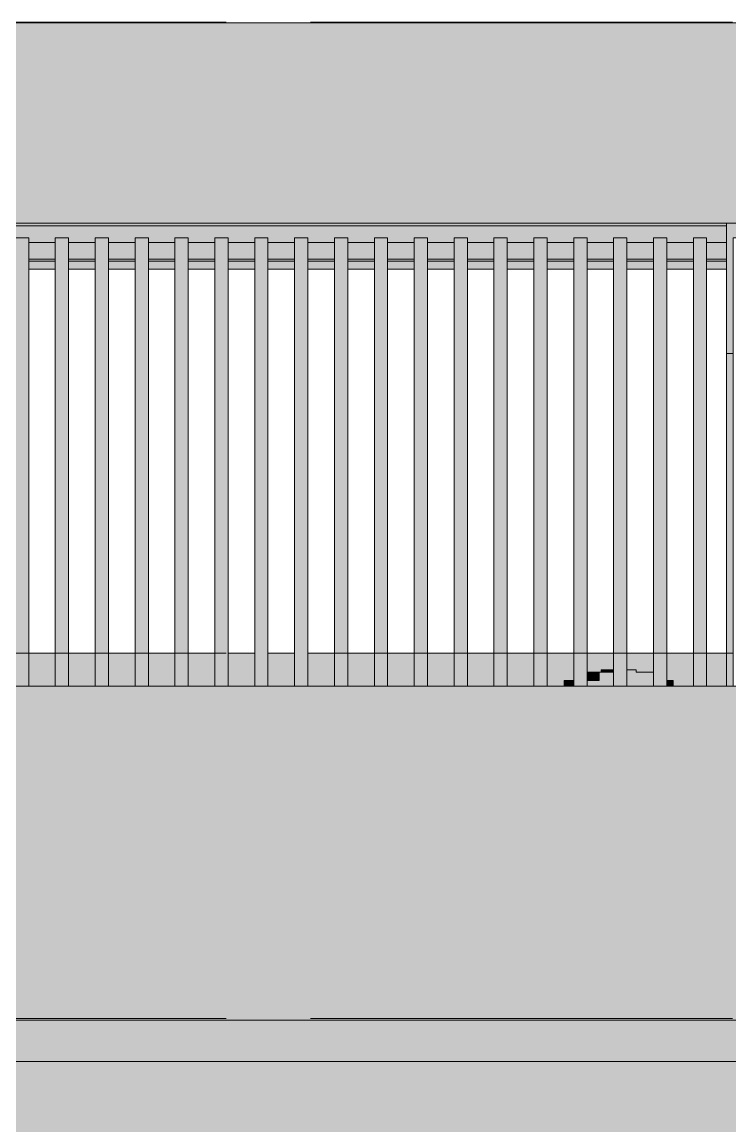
# Model space of a CAD drawing. Header units: metres. Extents: x -3.9 to 79.9, y -56.9 to 20.9.
# Drawn here: x 1.78 to 3.91, y -49.724 to -46.4 of the extents above; entities that cross this region are included whole.
import ezdxf

# ---------------------------------------------------------------- set-up
doc = ezdxf.new("R2010")
doc.units = ezdxf.units.M
doc.linetypes.add('DASHED', pattern=[1.524, 1.27, -0.254])
doc.layers.add('A-PROYECCION', color=9, linetype='DASHED', lineweight=15)
doc.layers.add('A-VISTA', color=8, linetype='CONTINUOUS', lineweight=20)

msp = doc.modelspace()

# ---------------------------------------------------------------- hatches: boundary and pattern name
at = {"layer": 'A-VISTA', "true_color": 0x6b7178}
h = msp.add_hatch(color=7, dxfattribs=at)
h.dxf.hatch_style = 1
h.paths.add_polyline_path([(0, -47.005), (0, -46.4025), (8, -46.4025), (8, -47.005)])
at = {"layer": 'A-VISTA', "true_color": 0x5b636b}
h = msp.add_hatch(color=7, dxfattribs=at)
h.dxf.hatch_style = 1
h.paths.add_polyline_path([(0.25, -47.0138), (0.25, -47.005), (3.9, -47.005), (3.9, -47.0138)])
h = msp.add_hatch(color=7, dxfattribs=at)
h.dxf.hatch_style = 1
h.paths.add_polyline_path([(0.25, -47.0637), (0.25, -47.0138), (3.9, -47.0138), (3.9, -47.0637), (3.84, -47.0637), (3.84, -47.05), (3.8, -47.05), (3.8, -47.0637), (3.72, -47.0637), (3.72, -47.05), (3.68, -47.05), (3.68, -47.0637), (3.6, -47.0637), (3.6, -47.05), (3.56, -47.05), (3.56, -47.0637), (3.48, -47.0637), (3.48, -47.05), (3.44, -47.05), (3.44, -47.0637), (3.36, -47.0637), (3.36, -47.05), (3.32, -47.05), (3.32, -47.0637), (3.24, -47.0637), (3.24, -47.05), (3.2, -47.05), (3.2, -47.0637), (3.12, -47.0637), (3.12, -47.05), (3.08, -47.05), (3.08, -47.0637), (3, -47.0637), (3, -47.05), (2.96, -47.05), (2.96, -47.0637), (2.88, -47.0637), (2.88, -47.05), (2.84, -47.05), (2.84, -47.0637), (2.76, -47.0637), (2.76, -47.05), (2.72, -47.05), (2.72, -47.0637), (2.64, -47.0637), (2.64, -47.05), (2.6, -47.05), (2.6, -47.0637), (2.52, -47.0637), (2.52, -47.05), (2.48, -47.05), (2.48, -47.0637), (2.4, -47.0637), (2.4, -47.05), (2.36, -47.05), (2.36, -47.0637), (2.28, -47.0637), (2.28, -47.05), (2.24, -47.05), (2.24, -47.0637), (2.16, -47.0637), (2.16, -47.05), (2.12, -47.05), (2.12, -47.0637), (2.04, -47.0637), (2.04, -47.05), (2, -47.05), (2, -47.0637), (1.92, -47.0637), (1.92, -47.05), (1.88, -47.05), (1.88, -47.0637), (1.8, -47.0637), (1.8, -47.05), (1.76, -47.05), (1.76, -47.0637), (1.68, -47.0637), (1.68, -47.05), (1.64, -47.05), (1.64, -47.0637), (1.56, -47.0637), (1.56, -47.05), (1.52, -47.05), (1.52, -47.0637), (1.44, -47.0637), (1.44, -47.05), (1.4, -47.05), (1.4, -47.0637), (1.32, -47.0637), (1.32, -47.05), (1.28, -47.05), (1.28, -47.0637), (1.2, -47.0637), (1.2, -47.05), (1.16, -47.05), (1.16, -47.0637), (1.08, -47.0637), (1.08, -47.05), (1.04, -47.05), (1.04, -47.0637), (0.96, -47.0637), (0.96, -47.05), (0.92, -47.05), (0.92, -47.0637), (0.84, -47.0637), (0.84, -47.05), (0.8, -47.05), (0.8, -47.0637), (0.72, -47.0637), (0.72, -47.05), (0.68, -47.05), (0.68, -47.0637), (0.6, -47.0637), (0.6, -47.05), (0.56, -47.05), (0.56, -47.0637), (0.48, -47.0637), (0.48, -47.05), (0.44, -47.05), (0.44, -47.0637), (0.36, -47.0637), (0.36, -47.05), (0.32, -47.05), (0.32, -47.0637)])
h = msp.add_hatch(color=7, dxfattribs=at)
h.dxf.hatch_style = 1
h.paths.add_polyline_path([(4, -47.3975), (3.96, -47.3975), (3.96, -47.05), (3.92, -47.05), (3.92, -47.3975), (3.9, -47.3975), (3.9, -47.005), (4, -47.005)])
at = {"layer": 'A-VISTA', "true_color": 0xd6a36c}
h = msp.add_hatch(color=7, dxfattribs=at)
h.dxf.hatch_style = 1
h.paths.add_polyline_path([(1.76, -47.05), (1.8, -47.05), (1.8, -48.4), (1.76, -48.4)])
h = msp.add_hatch(color=7, dxfattribs=at)
h.dxf.hatch_style = 1
h.paths.add_polyline_path([(1.88, -47.05), (1.92, -47.05), (1.92, -48.4), (1.88, -48.4)])
h = msp.add_hatch(color=7, dxfattribs=at)
h.dxf.hatch_style = 1
h.paths.add_polyline_path([(2, -47.05), (2.04, -47.05), (2.04, -48.4), (2, -48.4)])
h = msp.add_hatch(color=7, dxfattribs=at)
h.dxf.hatch_style = 1
h.paths.add_polyline_path([(2.12, -47.05), (2.16, -47.05), (2.16, -48.4), (2.12, -48.4)])
h = msp.add_hatch(color=7, dxfattribs=at)
h.dxf.hatch_style = 1
h.paths.add_polyline_path([(2.24, -47.05), (2.28, -47.05), (2.28, -48.4), (2.24, -48.4)])
h = msp.add_hatch(color=7, dxfattribs=at)
h.dxf.hatch_style = 1
h.paths.add_polyline_path([(2.36, -47.05), (2.4, -47.05), (2.4, -48.4), (2.36, -48.4)])
h = msp.add_hatch(color=7, dxfattribs=at)
h.dxf.hatch_style = 1
h.paths.add_polyline_path([(2.48, -47.05), (2.52, -47.05), (2.52, -48.4), (2.48, -48.4)])
h = msp.add_hatch(color=7, dxfattribs=at)
h.dxf.hatch_style = 1
h.paths.add_polyline_path([(2.6, -47.05), (2.64, -47.05), (2.64, -48.4), (2.6, -48.4)])
h = msp.add_hatch(color=7, dxfattribs=at)
h.dxf.hatch_style = 1
h.paths.add_polyline_path([(2.72, -47.05), (2.76, -47.05), (2.76, -48.4), (2.72, -48.4)])
h = msp.add_hatch(color=7, dxfattribs=at)
h.dxf.hatch_style = 1
h.paths.add_polyline_path([(2.84, -47.05), (2.88, -47.05), (2.88, -48.4), (2.84, -48.4)])
h = msp.add_hatch(color=7, dxfattribs=at)
h.dxf.hatch_style = 1
h.paths.add_polyline_path([(2.96, -47.05), (3, -47.05), (3, -48.4), (2.96, -48.4)])
h = msp.add_hatch(color=7, dxfattribs=at)
h.dxf.hatch_style = 1
h.paths.add_polyline_path([(3.08, -47.05), (3.12, -47.05), (3.12, -48.4), (3.08, -48.4)])
h = msp.add_hatch(color=7, dxfattribs=at)
h.dxf.hatch_style = 1
h.paths.add_polyline_path([(3.2, -47.05), (3.24, -47.05), (3.24, -48.4), (3.2, -48.4)])
h = msp.add_hatch(color=7, dxfattribs=at)
h.dxf.hatch_style = 1
h.paths.add_polyline_path([(3.32, -47.05), (3.36, -47.05), (3.36, -48.4), (3.32, -48.4)])
h = msp.add_hatch(color=7, dxfattribs=at)
h.dxf.hatch_style = 1
h.paths.add_polyline_path([(3.44, -47.05), (3.48, -47.05), (3.48, -48.4), (3.44, -48.4)])
h = msp.add_hatch(color=7, dxfattribs=at)
h.dxf.hatch_style = 1
h.paths.add_polyline_path([(3.56, -47.05), (3.6, -47.05), (3.6, -48.4), (3.56, -48.4)])
h = msp.add_hatch(color=7, dxfattribs=at)
h.dxf.hatch_style = 1
h.paths.add_polyline_path([(3.68, -47.05), (3.72, -47.05), (3.72, -48.4), (3.68, -48.4)])
h = msp.add_hatch(color=7, dxfattribs=at)
h.dxf.hatch_style = 1
h.paths.add_polyline_path([(3.8, -47.05), (3.84, -47.05), (3.84, -48.4), (3.8, -48.4)])
at = {"layer": 'A-VISTA', "true_color": 0x5b636b}
h = msp.add_hatch(color=7, dxfattribs=at)
h.dxf.hatch_style = 1
h.paths.add_polyline_path([(1.8, -47.1138), (1.8, -47.0637), (1.88, -47.0637), (1.88, -47.1138)])
h = msp.add_hatch(color=7, dxfattribs=at)
h.dxf.hatch_style = 1
h.paths.add_polyline_path([(1.92, -47.1138), (1.92, -47.0637), (2, -47.0637), (2, -47.1138)])
h = msp.add_hatch(color=7, dxfattribs=at)
h.dxf.hatch_style = 1
h.paths.add_polyline_path([(2.04, -47.1138), (2.04, -47.0637), (2.12, -47.0637), (2.12, -47.1138)])
h = msp.add_hatch(color=7, dxfattribs=at)
h.dxf.hatch_style = 1
h.paths.add_polyline_path([(2.16, -47.1138), (2.16, -47.0637), (2.24, -47.0637), (2.24, -47.1138)])
h = msp.add_hatch(color=7, dxfattribs=at)
h.dxf.hatch_style = 1
h.paths.add_polyline_path([(2.28, -47.1138), (2.28, -47.0637), (2.36, -47.0637), (2.36, -47.1138)])
h = msp.add_hatch(color=7, dxfattribs=at)
h.dxf.hatch_style = 1
h.paths.add_polyline_path([(2.4, -47.1138), (2.4, -47.0637), (2.48, -47.0637), (2.48, -47.1138)])
h = msp.add_hatch(color=7, dxfattribs=at)
h.dxf.hatch_style = 1
h.paths.add_polyline_path([(2.52, -47.1138), (2.52, -47.0637), (2.6, -47.0637), (2.6, -47.1138)])
h = msp.add_hatch(color=7, dxfattribs=at)
h.dxf.hatch_style = 1
h.paths.add_polyline_path([(2.64, -47.1138), (2.64, -47.0637), (2.72, -47.0637), (2.72, -47.1138)])
h = msp.add_hatch(color=7, dxfattribs=at)
h.dxf.hatch_style = 1
h.paths.add_polyline_path([(2.76, -47.1138), (2.76, -47.0637), (2.84, -47.0637), (2.84, -47.1138)])
h = msp.add_hatch(color=7, dxfattribs=at)
h.dxf.hatch_style = 1
h.paths.add_polyline_path([(2.88, -47.1138), (2.88, -47.0637), (2.96, -47.0637), (2.96, -47.1138)])
h = msp.add_hatch(color=7, dxfattribs=at)
h.dxf.hatch_style = 1
h.paths.add_polyline_path([(3, -47.1138), (3, -47.0637), (3.08, -47.0637), (3.08, -47.1138)])
h = msp.add_hatch(color=7, dxfattribs=at)
h.dxf.hatch_style = 1
h.paths.add_polyline_path([(3.12, -47.1138), (3.12, -47.0637), (3.2, -47.0637), (3.2, -47.1138)])
h = msp.add_hatch(color=7, dxfattribs=at)
h.dxf.hatch_style = 1
h.paths.add_polyline_path([(3.24, -47.1138), (3.24, -47.0637), (3.32, -47.0637), (3.32, -47.1138)])
h = msp.add_hatch(color=7, dxfattribs=at)
h.dxf.hatch_style = 1
h.paths.add_polyline_path([(3.36, -47.1138), (3.36, -47.0637), (3.44, -47.0637), (3.44, -47.1138)])
h = msp.add_hatch(color=7, dxfattribs=at)
h.dxf.hatch_style = 1
h.paths.add_polyline_path([(3.48, -47.1138), (3.48, -47.0637), (3.56, -47.0637), (3.56, -47.1138)])
h = msp.add_hatch(color=7, dxfattribs=at)
h.dxf.hatch_style = 1
h.paths.add_polyline_path([(3.6, -47.1138), (3.6, -47.0637), (3.68, -47.0637), (3.68, -47.1138)])
h = msp.add_hatch(color=7, dxfattribs=at)
h.dxf.hatch_style = 1
h.paths.add_polyline_path([(3.72, -47.1138), (3.72, -47.0637), (3.8, -47.0637), (3.8, -47.1138)])
h = msp.add_hatch(color=7, dxfattribs=at)
h.dxf.hatch_style = 1
h.paths.add_polyline_path([(3.84, -47.1138), (3.84, -47.0637), (3.9, -47.0637), (3.9, -47.1138)])
at = {"layer": 'A-VISTA', "true_color": 0xc3c8cc}
h = msp.add_hatch(color=7, dxfattribs=at)
h.dxf.hatch_style = 1
h.paths.add_polyline_path([(1.8, -47.12), (1.8, -47.1138), (1.88, -47.1138), (1.88, -47.12)])
at = {"layer": 'A-VISTA', "true_color": 0x5b636b}
h = msp.add_hatch(color=7, dxfattribs=at)
h.dxf.hatch_style = 1
h.paths.add_polyline_path([(1.8, -47.1437), (1.8, -47.12), (1.88, -47.12), (1.88, -47.1437)])
at = {"layer": 'A-VISTA', "true_color": 0xc3c8cc}
h = msp.add_hatch(color=7, dxfattribs=at)
h.dxf.hatch_style = 1
h.paths.add_polyline_path([(1.92, -47.12), (1.92, -47.1138), (2, -47.1138), (2, -47.12)])
at = {"layer": 'A-VISTA', "true_color": 0x5b636b}
h = msp.add_hatch(color=7, dxfattribs=at)
h.dxf.hatch_style = 1
h.paths.add_polyline_path([(1.92, -47.1437), (1.92, -47.12), (2, -47.12), (2, -47.1437)])
at = {"layer": 'A-VISTA', "true_color": 0xc3c8cc}
h = msp.add_hatch(color=7, dxfattribs=at)
h.dxf.hatch_style = 1
h.paths.add_polyline_path([(2.04, -47.12), (2.04, -47.1138), (2.12, -47.1138), (2.12, -47.12)])
at = {"layer": 'A-VISTA', "true_color": 0x5b636b}
h = msp.add_hatch(color=7, dxfattribs=at)
h.dxf.hatch_style = 1
h.paths.add_polyline_path([(2.04, -47.1437), (2.04, -47.12), (2.12, -47.12), (2.12, -47.1437)])
at = {"layer": 'A-VISTA', "true_color": 0xc3c8cc}
h = msp.add_hatch(color=7, dxfattribs=at)
h.dxf.hatch_style = 1
h.paths.add_polyline_path([(2.16, -47.12), (2.16, -47.1138), (2.24, -47.1138), (2.24, -47.12)])
at = {"layer": 'A-VISTA', "true_color": 0x5b636b}
h = msp.add_hatch(color=7, dxfattribs=at)
h.dxf.hatch_style = 1
h.paths.add_polyline_path([(2.16, -47.1437), (2.16, -47.12), (2.24, -47.12), (2.24, -47.1437)])
at = {"layer": 'A-VISTA', "true_color": 0xc3c8cc}
h = msp.add_hatch(color=7, dxfattribs=at)
h.dxf.hatch_style = 1
h.paths.add_polyline_path([(2.28, -47.12), (2.28, -47.1138), (2.36, -47.1138), (2.36, -47.12)])
at = {"layer": 'A-VISTA', "true_color": 0x5b636b}
h = msp.add_hatch(color=7, dxfattribs=at)
h.dxf.hatch_style = 1
h.paths.add_polyline_path([(2.28, -47.1437), (2.28, -47.12), (2.36, -47.12), (2.36, -47.1437)])
at = {"layer": 'A-VISTA', "true_color": 0xc3c8cc}
h = msp.add_hatch(color=7, dxfattribs=at)
h.dxf.hatch_style = 1
h.paths.add_polyline_path([(2.4, -47.12), (2.4, -47.1138), (2.48, -47.1138), (2.48, -47.12)])
at = {"layer": 'A-VISTA', "true_color": 0x5b636b}
h = msp.add_hatch(color=7, dxfattribs=at)
h.dxf.hatch_style = 1
h.paths.add_polyline_path([(2.4, -47.1437), (2.4, -47.12), (2.48, -47.12), (2.48, -47.1437)])
at = {"layer": 'A-VISTA', "true_color": 0xc3c8cc}
h = msp.add_hatch(color=7, dxfattribs=at)
h.dxf.hatch_style = 1
h.paths.add_polyline_path([(2.52, -47.12), (2.52, -47.1138), (2.6, -47.1138), (2.6, -47.12)])
at = {"layer": 'A-VISTA', "true_color": 0x5b636b}
h = msp.add_hatch(color=7, dxfattribs=at)
h.dxf.hatch_style = 1
h.paths.add_polyline_path([(2.52, -47.1437), (2.52, -47.12), (2.6, -47.12), (2.6, -47.1437)])
at = {"layer": 'A-VISTA', "true_color": 0xc3c8cc}
h = msp.add_hatch(color=7, dxfattribs=at)
h.dxf.hatch_style = 1
h.paths.add_polyline_path([(2.64, -47.12), (2.64, -47.1138), (2.72, -47.1138), (2.72, -47.12)])
at = {"layer": 'A-VISTA', "true_color": 0x5b636b}
h = msp.add_hatch(color=7, dxfattribs=at)
h.dxf.hatch_style = 1
h.paths.add_polyline_path([(2.64, -47.1437), (2.64, -47.12), (2.72, -47.12), (2.72, -47.1437)])
at = {"layer": 'A-VISTA', "true_color": 0xc3c8cc}
h = msp.add_hatch(color=7, dxfattribs=at)
h.dxf.hatch_style = 1
h.paths.add_polyline_path([(2.76, -47.12), (2.76, -47.1138), (2.84, -47.1138), (2.84, -47.12)])
at = {"layer": 'A-VISTA', "true_color": 0x5b636b}
h = msp.add_hatch(color=7, dxfattribs=at)
h.dxf.hatch_style = 1
h.paths.add_polyline_path([(2.76, -47.1437), (2.76, -47.12), (2.84, -47.12), (2.84, -47.1437)])
at = {"layer": 'A-VISTA', "true_color": 0xc3c8cc}
h = msp.add_hatch(color=7, dxfattribs=at)
h.dxf.hatch_style = 1
h.paths.add_polyline_path([(2.88, -47.12), (2.88, -47.1138), (2.96, -47.1138), (2.96, -47.12)])
at = {"layer": 'A-VISTA', "true_color": 0x5b636b}
h = msp.add_hatch(color=7, dxfattribs=at)
h.dxf.hatch_style = 1
h.paths.add_polyline_path([(2.88, -47.1437), (2.88, -47.12), (2.96, -47.12), (2.96, -47.1437)])
at = {"layer": 'A-VISTA', "true_color": 0xc3c8cc}
h = msp.add_hatch(color=7, dxfattribs=at)
h.dxf.hatch_style = 1
h.paths.add_polyline_path([(3, -47.12), (3, -47.1138), (3.08, -47.1138), (3.08, -47.12)])
at = {"layer": 'A-VISTA', "true_color": 0x5b636b}
h = msp.add_hatch(color=7, dxfattribs=at)
h.dxf.hatch_style = 1
h.paths.add_polyline_path([(3, -47.1437), (3, -47.12), (3.08, -47.12), (3.08, -47.1437)])
at = {"layer": 'A-VISTA', "true_color": 0xc3c8cc}
h = msp.add_hatch(color=7, dxfattribs=at)
h.dxf.hatch_style = 1
h.paths.add_polyline_path([(3.12, -47.12), (3.12, -47.1138), (3.2, -47.1138), (3.2, -47.12)])
at = {"layer": 'A-VISTA', "true_color": 0x5b636b}
h = msp.add_hatch(color=7, dxfattribs=at)
h.dxf.hatch_style = 1
h.paths.add_polyline_path([(3.12, -47.1437), (3.12, -47.12), (3.2, -47.12), (3.2, -47.1437)])
at = {"layer": 'A-VISTA', "true_color": 0xc3c8cc}
h = msp.add_hatch(color=7, dxfattribs=at)
h.dxf.hatch_style = 1
h.paths.add_polyline_path([(3.24, -47.12), (3.24, -47.1138), (3.32, -47.1138), (3.32, -47.12)])
at = {"layer": 'A-VISTA', "true_color": 0x5b636b}
h = msp.add_hatch(color=7, dxfattribs=at)
h.dxf.hatch_style = 1
h.paths.add_polyline_path([(3.24, -47.1437), (3.24, -47.12), (3.32, -47.12), (3.32, -47.1437)])
at = {"layer": 'A-VISTA', "true_color": 0xc3c8cc}
h = msp.add_hatch(color=7, dxfattribs=at)
h.dxf.hatch_style = 1
h.paths.add_polyline_path([(3.36, -47.12), (3.36, -47.1138), (3.44, -47.1138), (3.44, -47.12)])
at = {"layer": 'A-VISTA', "true_color": 0x5b636b}
h = msp.add_hatch(color=7, dxfattribs=at)
h.dxf.hatch_style = 1
h.paths.add_polyline_path([(3.36, -47.1437), (3.36, -47.12), (3.44, -47.12), (3.44, -47.1437)])
at = {"layer": 'A-VISTA', "true_color": 0xc3c8cc}
h = msp.add_hatch(color=7, dxfattribs=at)
h.dxf.hatch_style = 1
h.paths.add_polyline_path([(3.48, -47.12), (3.48, -47.1138), (3.56, -47.1138), (3.56, -47.12)])
at = {"layer": 'A-VISTA', "true_color": 0x5b636b}
h = msp.add_hatch(color=7, dxfattribs=at)
h.dxf.hatch_style = 1
h.paths.add_polyline_path([(3.48, -47.1437), (3.48, -47.12), (3.56, -47.12), (3.56, -47.1437)])
at = {"layer": 'A-VISTA', "true_color": 0xc3c8cc}
h = msp.add_hatch(color=7, dxfattribs=at)
h.dxf.hatch_style = 1
h.paths.add_polyline_path([(3.6, -47.12), (3.6, -47.1138), (3.68, -47.1138), (3.68, -47.12)])
at = {"layer": 'A-VISTA', "true_color": 0x5b636b}
h = msp.add_hatch(color=7, dxfattribs=at)
h.dxf.hatch_style = 1
h.paths.add_polyline_path([(3.6, -47.1437), (3.6, -47.12), (3.68, -47.12), (3.68, -47.1437)])
at = {"layer": 'A-VISTA', "true_color": 0xc3c8cc}
h = msp.add_hatch(color=7, dxfattribs=at)
h.dxf.hatch_style = 1
h.paths.add_polyline_path([(3.72, -47.12), (3.72, -47.1138), (3.8, -47.1138), (3.8, -47.12)])
at = {"layer": 'A-VISTA', "true_color": 0x5b636b}
h = msp.add_hatch(color=7, dxfattribs=at)
h.dxf.hatch_style = 1
h.paths.add_polyline_path([(3.72, -47.1437), (3.72, -47.12), (3.8, -47.12), (3.8, -47.1437)])
at = {"layer": 'A-VISTA', "true_color": 0xc3c8cc}
h = msp.add_hatch(color=7, dxfattribs=at)
h.dxf.hatch_style = 1
h.paths.add_polyline_path([(3.84, -47.12), (3.84, -47.1138), (3.9, -47.1138), (3.9, -47.12)])
at = {"layer": 'A-VISTA', "true_color": 0x5b636b}
h = msp.add_hatch(color=7, dxfattribs=at)
h.dxf.hatch_style = 1
h.paths.add_polyline_path([(3.84, -47.1437), (3.84, -47.12), (3.9, -47.12), (3.9, -47.1437)])
h = msp.add_hatch(color=7, dxfattribs=at)
h.dxf.hatch_style = 1
h.paths.add_polyline_path([(3.9, -47.3975), (3.92, -47.3975), (3.92, -48.4), (3.9, -48.4)])
at = {"layer": 'A-VISTA', "true_color": 0xfbfaf6}
h = msp.add_hatch(color=7, dxfattribs=at)
h.dxf.hatch_style = 1
h.paths.add_polyline_path([(1.88, -48.3), (1.88, -48.4), (1.8, -48.4), (1.8, -48.3)])
h = msp.add_hatch(color=7, dxfattribs=at)
h.dxf.hatch_style = 1
h.paths.add_polyline_path([(2, -48.3), (2, -48.4), (1.92, -48.4), (1.92, -48.3)])
h = msp.add_hatch(color=7, dxfattribs=at)
h.dxf.hatch_style = 1
h.paths.add_polyline_path([(2.12, -48.3), (2.12, -48.4), (2.04, -48.4), (2.04, -48.3)])
h = msp.add_hatch(color=7, dxfattribs=at)
h.dxf.hatch_style = 1
h.paths.add_polyline_path([(2.24, -48.3), (2.24, -48.4), (2.16, -48.4), (2.16, -48.3)])
h = msp.add_hatch(color=7, dxfattribs=at)
h.dxf.hatch_style = 1
h.paths.add_polyline_path([(2.36, -48.3), (2.36, -48.4), (2.28, -48.4), (2.28, -48.3)])
h = msp.add_hatch(color=7, dxfattribs=at)
h.dxf.hatch_style = 1
h.paths.add_polyline_path([(2.48, -48.3), (2.48, -48.4), (2.4, -48.4), (2.4, -48.3)])
h = msp.add_hatch(color=7, dxfattribs=at)
h.dxf.hatch_style = 1
h.paths.add_polyline_path([(2.6, -48.3), (2.6, -48.4), (2.52, -48.4), (2.52, -48.3)])
h = msp.add_hatch(color=7, dxfattribs=at)
h.dxf.hatch_style = 1
h.paths.add_polyline_path([(2.72, -48.3), (2.72, -48.4), (2.64, -48.4), (2.64, -48.3)])
h = msp.add_hatch(color=7, dxfattribs=at)
h.dxf.hatch_style = 1
h.paths.add_polyline_path([(2.84, -48.3), (2.84, -48.4), (2.76, -48.4), (2.76, -48.3)])
h = msp.add_hatch(color=7, dxfattribs=at)
h.dxf.hatch_style = 1
h.paths.add_polyline_path([(2.96, -48.3), (2.96, -48.4), (2.88, -48.4), (2.88, -48.3)])
h = msp.add_hatch(color=7, dxfattribs=at)
h.dxf.hatch_style = 1
h.paths.add_polyline_path([(3.08, -48.3), (3.08, -48.4), (3, -48.4), (3, -48.3)])
h = msp.add_hatch(color=7, dxfattribs=at)
h.dxf.hatch_style = 1
h.paths.add_polyline_path([(3.2, -48.3), (3.2, -48.4), (3.12, -48.4), (3.12, -48.3)])
h = msp.add_hatch(color=7, dxfattribs=at)
h.dxf.hatch_style = 1
h.paths.add_polyline_path([(3.32, -48.3), (3.32, -48.4), (3.24, -48.4), (3.24, -48.3)])
h = msp.add_hatch(color=7, dxfattribs=at)
h.dxf.hatch_style = 1
h.paths.add_polyline_path([(3.44, -48.3), (3.44, -48.3824), (3.4111, -48.3824), (3.4111, -48.4), (3.36, -48.4), (3.36, -48.3)])
h = msp.add_hatch(color=7, dxfattribs=at)
h.dxf.hatch_style = 1
h.paths.add_polyline_path([(3.56, -48.3), (3.56, -48.35), (3.5222, -48.35), (3.5222, -48.3578), (3.5167, -48.3578), (3.48, -48.3578), (3.48, -48.3)])
h = msp.add_hatch(color=7, dxfattribs=at)
h.dxf.hatch_style = 1
h.paths.add_polyline_path([(3.68, -48.3), (3.68, -48.3578), (3.6333, -48.3578), (3.6278, -48.3578), (3.6278, -48.35), (3.6, -48.35), (3.6, -48.3)])
h = msp.add_hatch(color=7, dxfattribs=at)
h.dxf.hatch_style = 1
h.paths.add_polyline_path([(3.8, -48.3), (3.8, -48.4), (3.7389, -48.4), (3.7389, -48.3824), (3.72, -48.3824), (3.72, -48.3)])
h = msp.add_hatch(color=7, dxfattribs=at)
h.dxf.hatch_style = 1
h.paths.add_polyline_path([(3.9, -48.3), (3.9, -48.4), (3.84, -48.4), (3.84, -48.3)])
at = {"layer": 'A-VISTA', "true_color": 0xb08a70}
h = msp.add_hatch(color=7, dxfattribs=at)
h.dxf.hatch_style = 1
h.paths.add_polyline_path([(3.56, -48.3578), (3.56, -48.4), (3.48, -48.4), (3.48, -48.3824), (3.5167, -48.3824), (3.5167, -48.3578)])
h = msp.add_hatch(color=7, dxfattribs=at)
h.dxf.hatch_style = 1
h.paths.add_polyline_path([(3.5167, -48.3578), (3.5167, -48.3824), (3.48, -48.3824), (3.48, -48.3578)])
h = msp.add_hatch(color=7, dxfattribs=at)
h.dxf.hatch_style = 1
h.paths.add_polyline_path([(3.5222, -48.35), (3.56, -48.35), (3.56, -48.3578), (3.5222, -48.3578)])
h = msp.add_hatch(color=7, dxfattribs=at)
h.dxf.hatch_style = 1
h.paths.add_polyline_path([(3.6278, -48.35), (3.6278, -48.3578), (3.68, -48.3578), (3.68, -48.4), (3.6, -48.4), (3.6, -48.35)])
h = msp.add_hatch(color=7, dxfattribs=at)
h.dxf.hatch_style = 1
h.paths.add_polyline_path([(3.4111, -48.3824), (3.44, -48.3824), (3.44, -48.4), (3.4111, -48.4)])
h = msp.add_hatch(color=7, dxfattribs=at)
h.dxf.hatch_style = 1
h.paths.add_polyline_path([(3.7389, -48.3824), (3.7389, -48.4), (3.72, -48.4), (3.72, -48.3824)])
at = {"layer": 'A-VISTA', "true_color": 0xcbc7c0}
h = msp.add_hatch(color=7, dxfattribs=at)
h.dxf.hatch_style = 1
h.paths.add_polyline_path([(0, -48.4), (8, -48.4), (8, -49.405), (0, -49.405)])
at = {"layer": 'A-VISTA', "true_color": 0xeef5f7}
h = msp.add_hatch(color=7, dxfattribs=at)
h.dxf.hatch_style = 1
h.paths.add_polyline_path([(0, -49.405), (8, -49.405), (8, -49.53), (0, -49.53)])
at = {"layer": 'A-VISTA', "true_color": 0x6b7178}
h = msp.add_hatch(color=7, dxfattribs=at)
h.dxf.hatch_style = 1
h.paths.add_polyline_path([(0, -49.945), (0, -49.53), (8, -49.53), (8, -49.945), (7.95, -49.945), (7.95, -49.82), (0.05, -49.82), (0.05, -49.945)])

# ---------------------------------------------------------------- linework, layer by layer
at = {"layer": 'A-PROYECCION', "lineweight": 13}
for p, q in [((-0.4, -46.4), (8.65, -46.4)), ((-0.4, -48.3), (8.65, -48.3)), ((-0.4, -49.4), (8.65, -49.4))]:
    msp.add_line(p, q, dxfattribs=at)
at = {"layer": 'A-VISTA'}
for points in [[(0, -47.005), (0, -46.4025), (8, -46.4025), (8, -47.005)], [(0.25, -47.0138), (0.25, -47.005), (3.9, -47.005), (3.9, -47.0138)], [(4, -47.3975), (3.96, -47.3975), (3.96, -47.05), (3.92, -47.05), (3.92, -47.3975), (3.9, -47.3975), (3.9, -47.005), (4, -47.005)], [(1.76, -47.05), (1.8, -47.05), (1.8, -48.4), (1.76, -48.4)], [(1.88, -47.05), (1.92, -47.05), (1.92, -48.4), (1.88, -48.4)], [(2, -47.05), (2.04, -47.05), (2.04, -48.4), (2, -48.4)], [(2.12, -47.05), (2.16, -47.05), (2.16, -48.4), (2.12, -48.4)], [(2.24, -47.05), (2.28, -47.05), (2.28, -48.4), (2.24, -48.4)], [(2.36, -47.05), (2.4, -47.05), (2.4, -48.4), (2.36, -48.4)], [(2.48, -47.05), (2.52, -47.05), (2.52, -48.4), (2.48, -48.4)], [(2.6, -47.05), (2.64, -47.05), (2.64, -48.4), (2.6, -48.4)], [(2.72, -47.05), (2.76, -47.05), (2.76, -48.4), (2.72, -48.4)], [(2.84, -47.05), (2.88, -47.05), (2.88, -48.4), (2.84, -48.4)], [(2.96, -47.05), (3, -47.05), (3, -48.4), (2.96, -48.4)], [(3.08, -47.05), (3.12, -47.05), (3.12, -48.4), (3.08, -48.4)], [(3.2, -47.05), (3.24, -47.05), (3.24, -48.4), (3.2, -48.4)], [(3.32, -47.05), (3.36, -47.05), (3.36, -48.4), (3.32, -48.4)], [(3.44, -47.05), (3.48, -47.05), (3.48, -48.4), (3.44, -48.4)], [(3.56, -47.05), (3.6, -47.05), (3.6, -48.4), (3.56, -48.4)], [(3.68, -47.05), (3.72, -47.05), (3.72, -48.4), (3.68, -48.4)], [(3.8, -47.05), (3.84, -47.05), (3.84, -48.4), (3.8, -48.4)], [(1.8, -47.1138), (1.8, -47.0637), (1.88, -47.0637), (1.88, -47.1138)], [(1.92, -47.1138), (1.92, -47.0637), (2, -47.0637), (2, -47.1138)], [(2.04, -47.1138), (2.04, -47.0637), (2.12, -47.0637), (2.12, -47.1138)], [(2.16, -47.1138), (2.16, -47.0637), (2.24, -47.0637), (2.24, -47.1138)], [(2.28, -47.1138), (2.28, -47.0637), (2.36, -47.0637), (2.36, -47.1138)], [(2.4, -47.1138), (2.4, -47.0637), (2.48, -47.0637), (2.48, -47.1138)], [(2.52, -47.1138), (2.52, -47.0637), (2.6, -47.0637), (2.6, -47.1138)], [(2.64, -47.1138), (2.64, -47.0637), (2.72, -47.0637), (2.72, -47.1138)], [(2.76, -47.1138), (2.76, -47.0637), (2.84, -47.0637), (2.84, -47.1138)], [(2.88, -47.1138), (2.88, -47.0637), (2.96, -47.0637), (2.96, -47.1138)], [(3, -47.1138), (3, -47.0637), (3.08, -47.0637), (3.08, -47.1138)], [(3.12, -47.1138), (3.12, -47.0637), (3.2, -47.0637), (3.2, -47.1138)], [(3.24, -47.1138), (3.24, -47.0637), (3.32, -47.0637), (3.32, -47.1138)], [(3.36, -47.1138), (3.36, -47.0637), (3.44, -47.0637), (3.44, -47.1138)], [(3.48, -47.1138), (3.48, -47.0637), (3.56, -47.0637), (3.56, -47.1138)], [(3.6, -47.1138), (3.6, -47.0637), (3.68, -47.0637), (3.68, -47.1138)], [(3.72, -47.1138), (3.72, -47.0637), (3.8, -47.0637), (3.8, -47.1138)], [(3.84, -47.1138), (3.84, -47.0637), (3.9, -47.0637), (3.9, -47.1138)], [(1.8, -47.12), (1.8, -47.1138), (1.88, -47.1138), (1.88, -47.12)], [(1.8, -47.1437), (1.8, -47.12), (1.88, -47.12), (1.88, -47.1437)], [(1.92, -47.12), (1.92, -47.1138), (2, -47.1138), (2, -47.12)], [(1.92, -47.1437), (1.92, -47.12), (2, -47.12), (2, -47.1437)], [(2.04, -47.12), (2.04, -47.1138), (2.12, -47.1138), (2.12, -47.12)], [(2.04, -47.1437), (2.04, -47.12), (2.12, -47.12), (2.12, -47.1437)], [(2.16, -47.12), (2.16, -47.1138), (2.24, -47.1138), (2.24, -47.12)], [(2.16, -47.1437), (2.16, -47.12), (2.24, -47.12), (2.24, -47.1437)], [(2.28, -47.12), (2.28, -47.1138), (2.36, -47.1138), (2.36, -47.12)], [(2.28, -47.1437), (2.28, -47.12), (2.36, -47.12), (2.36, -47.1437)], [(2.4, -47.12), (2.4, -47.1138), (2.48, -47.1138), (2.48, -47.12)], [(2.4, -47.1437), (2.4, -47.12), (2.48, -47.12), (2.48, -47.1437)], [(2.52, -47.12), (2.52, -47.1138), (2.6, -47.1138), (2.6, -47.12)], [(2.52, -47.1437), (2.52, -47.12), (2.6, -47.12), (2.6, -47.1437)], [(2.64, -47.12), (2.64, -47.1138), (2.72, -47.1138), (2.72, -47.12)], [(2.64, -47.1437), (2.64, -47.12), (2.72, -47.12), (2.72, -47.1437)], [(2.76, -47.12), (2.76, -47.1138), (2.84, -47.1138), (2.84, -47.12)], [(2.76, -47.1437), (2.76, -47.12), (2.84, -47.12), (2.84, -47.1437)], [(2.88, -47.12), (2.88, -47.1138), (2.96, -47.1138), (2.96, -47.12)], [(2.88, -47.1437), (2.88, -47.12), (2.96, -47.12), (2.96, -47.1437)], [(3, -47.12), (3, -47.1138), (3.08, -47.1138), (3.08, -47.12)], [(3, -47.1437), (3, -47.12), (3.08, -47.12), (3.08, -47.1437)], [(3.12, -47.12), (3.12, -47.1138), (3.2, -47.1138), (3.2, -47.12)], [(3.12, -47.1437), (3.12, -47.12), (3.2, -47.12), (3.2, -47.1437)], [(3.24, -47.12), (3.24, -47.1138), (3.32, -47.1138), (3.32, -47.12)], [(3.24, -47.1437), (3.24, -47.12), (3.32, -47.12), (3.32, -47.1437)], [(3.36, -47.12), (3.36, -47.1138), (3.44, -47.1138), (3.44, -47.12)], [(3.36, -47.1437), (3.36, -47.12), (3.44, -47.12), (3.44, -47.1437)], [(3.48, -47.12), (3.48, -47.1138), (3.56, -47.1138), (3.56, -47.12)], [(3.48, -47.1437), (3.48, -47.12), (3.56, -47.12), (3.56, -47.1437)], [(3.6, -47.12), (3.6, -47.1138), (3.68, -47.1138), (3.68, -47.12)], [(3.6, -47.1437), (3.6, -47.12), (3.68, -47.12), (3.68, -47.1437)], [(3.72, -47.12), (3.72, -47.1138), (3.8, -47.1138), (3.8, -47.12)], [(3.72, -47.1437), (3.72, -47.12), (3.8, -47.12), (3.8, -47.1437)], [(3.84, -47.12), (3.84, -47.1138), (3.9, -47.1138), (3.9, -47.12)], [(3.84, -47.1437), (3.84, -47.12), (3.9, -47.12), (3.9, -47.1437)], [(3.9, -47.3975), (3.92, -47.3975), (3.92, -48.4), (3.9, -48.4)], [(1.88, -48.3), (1.88, -48.4), (1.8, -48.4), (1.8, -48.3)], [(2, -48.3), (2, -48.4), (1.92, -48.4), (1.92, -48.3)], [(2.12, -48.3), (2.12, -48.4), (2.04, -48.4), (2.04, -48.3)], [(2.24, -48.3), (2.24, -48.4), (2.16, -48.4), (2.16, -48.3)], [(2.36, -48.3), (2.36, -48.4), (2.28, -48.4), (2.28, -48.3)], [(2.48, -48.3), (2.48, -48.4), (2.4, -48.4), (2.4, -48.3)], [(2.6, -48.3), (2.6, -48.4), (2.52, -48.4), (2.52, -48.3)], [(2.72, -48.3), (2.72, -48.4), (2.64, -48.4), (2.64, -48.3)], [(2.84, -48.3), (2.84, -48.4), (2.76, -48.4), (2.76, -48.3)], [(2.96, -48.3), (2.96, -48.4), (2.88, -48.4), (2.88, -48.3)], [(3.08, -48.3), (3.08, -48.4), (3, -48.4), (3, -48.3)], [(3.2, -48.3), (3.2, -48.4), (3.12, -48.4), (3.12, -48.3)], [(3.32, -48.3), (3.32, -48.4), (3.24, -48.4), (3.24, -48.3)], [(3.44, -48.3), (3.44, -48.3824), (3.4111, -48.3824), (3.4111, -48.4), (3.36, -48.4), (3.36, -48.3)], [(3.56, -48.3), (3.56, -48.35), (3.5222, -48.35), (3.5222, -48.3578), (3.5167, -48.3578), (3.48, -48.3578), (3.48, -48.3)], [(3.68, -48.3), (3.68, -48.3578), (3.6333, -48.3578), (3.6278, -48.3578), (3.6278, -48.35), (3.6, -48.35), (3.6, -48.3)], [(3.8, -48.3), (3.8, -48.4), (3.7389, -48.4), (3.7389, -48.3824), (3.72, -48.3824), (3.72, -48.3)], [(3.9, -48.3), (3.9, -48.4), (3.84, -48.4), (3.84, -48.3)], [(3.56, -48.3578), (3.56, -48.4), (3.48, -48.4), (3.48, -48.3824), (3.5167, -48.3824), (3.5167, -48.3578)], [(3.5167, -48.3578), (3.5167, -48.3824), (3.48, -48.3824), (3.48, -48.3578)], [(3.5222, -48.35), (3.56, -48.35), (3.56, -48.3578), (3.5222, -48.3578)], [(3.6278, -48.35), (3.6278, -48.3578), (3.68, -48.3578), (3.68, -48.4), (3.6, -48.4), (3.6, -48.35)], [(3.4111, -48.3824), (3.44, -48.3824), (3.44, -48.4), (3.4111, -48.4)], [(3.7389, -48.3824), (3.7389, -48.4), (3.72, -48.4), (3.72, -48.3824)], [(0, -48.4), (8, -48.4), (8, -49.405), (0, -49.405)], [(0, -49.405), (8, -49.405), (8, -49.53), (0, -49.53)], [(0, -49.945), (0, -49.53), (8, -49.53), (8, -49.945), (7.95, -49.945), (7.95, -49.82), (0.05, -49.82), (0.05, -49.945)]]:
    msp.add_lwpolyline(points, close=True, dxfattribs=at)
msp.add_lwpolyline([(0.25, -47.0138), (3.9, -47.0138), (3.9, -47.0637), (3.84, -47.0637), (3.84, -47.05), (3.8, -47.05), (3.8, -47.0637), (3.72, -47.0637), (3.72, -47.05), (3.68, -47.05), (3.68, -47.0637), (3.6, -47.0637), (3.6, -47.05), (3.56, -47.05), (3.56, -47.0637), (3.48, -47.0637), (3.48, -47.05), (3.44, -47.05), (3.44, -47.0637), (3.36, -47.0637), (3.36, -47.05), (3.32, -47.05), (3.32, -47.0637), (3.24, -47.0637), (3.24, -47.05), (3.2, -47.05), (3.2, -47.0637), (3.12, -47.0637), (3.12, -47.05), (3.08, -47.05), (3.08, -47.0637), (3, -47.0637), (3, -47.05), (2.96, -47.05), (2.96, -47.0637), (2.88, -47.0637), (2.88, -47.05), (2.84, -47.05), (2.84, -47.0637), (2.76, -47.0637), (2.76, -47.05), (2.72, -47.05), (2.72, -47.0637), (2.64, -47.0637), (2.64, -47.05), (2.6, -47.05), (2.6, -47.0637), (2.52, -47.0637), (2.52, -47.05), (2.48, -47.05), (2.48, -47.0637), (2.4, -47.0637), (2.4, -47.05), (2.36, -47.05), (2.36, -47.0637), (2.28, -47.0637), (2.28, -47.05), (2.24, -47.05), (2.24, -47.0637), (2.16, -47.0637), (2.16, -47.05), (2.12, -47.05), (2.12, -47.0637), (2.04, -47.0637), (2.04, -47.05), (2, -47.05), (2, -47.0637), (1.92, -47.0637), (1.92, -47.05), (1.88, -47.05), (1.88, -47.0637), (1.8, -47.0637), (1.8, -47.05), (1.76, -47.05)], dxfattribs=at)

doc.saveas('drawing.dxf')
